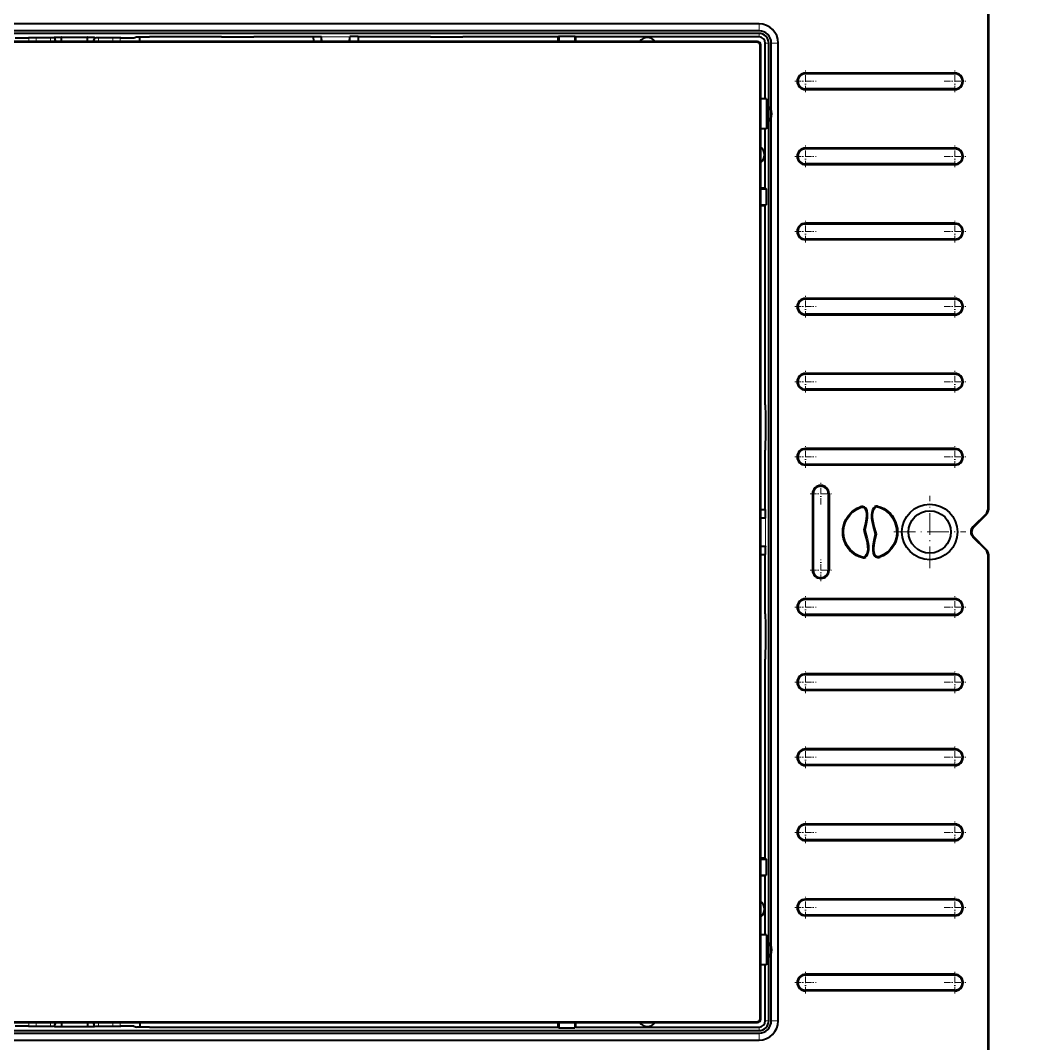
# Model space of a CAD drawing. Header units: inches. Extents: x 258415 to 640093, y 441672 to 945769.
# Drawn here: x 320966.4 to 321120.4, y 468679.1 to 468835.8 of the extents above; entities that cross this region are included whole.
import ezdxf

# ---------------------------------------------------------------- set-up
doc = ezdxf.new("R2010")
doc.units = ezdxf.units.IN
doc.header["$MEASUREMENT"] = 0
doc.linetypes.add('DASHDOT', pattern=[18.5, 12, -3, 0.5, -3])
doc.layers.add('A-DIMESNION-1', color=7, linetype='Continuous')
doc.layers.add('CQ Lighting', color=5, linetype='Continuous', lineweight=0)
doc.layers.add('CQ lighting plan', color=7, linetype='Continuous', lineweight=0)
doc.styles.get("Standard").update_dxf_attribs({"font": 'arial.ttf'})
doc.dimstyles.new('CQ Anno', dxfattribs={"dimscale": 40, "dimtxt": 2.2, "dimasz": 0.75, "dimexe": 1, "dimexo": 0.5, "dimgap": 0.5, "dimtad": 1, "dimrnd": 1, "dimdsep": 46, "dimtxsty": 'Standard', "dimblk": 'x-04-bw-gf-dim-50$0$DIM12', "dimcen": 0.0025, "dimdle": 0.5, "dimclrd": 8, "dimclre": 8, "dimclrt": 2, "dimazin": 2, "dimtfac": 1, "dimtix": 1, "dimtmove": 1, "dimatfit": 0, "dimfxl": 50, "dimtolj": 1, "dimtzin": 0, "dimlwd": -1, "dimarcsym": 1})

# ---------------------------------------------------------------- blocks, each defined once
blk = doc.blocks.new('T.HC0E0.HQ12 top')
at = {"layer": 'CQ Lighting', "color": 1, "lineweight": 35}
for p, q in [((441350.04, 519250.23), (441350.04, 519354.81)), ((441350.16, 519250.23), (441350.16, 519354.81)), ((441594.89, 519324.61), (441385.19, 519324.61)), ((441594.89, 519323.55), (441385.19, 519323.55)), ((441594.89, 519323.15), (441385.19, 519323.15)), ((441413.29, 519322.62), (441385.19, 519322.62)), ((441594.65, 519321.92), (441385.43, 519321.92)), ((441594.54, 519321.81), (441385.54, 519321.81)), ((441478.55, 519322.62), (441415.99, 519322.62)), ((441382.24, 519321.66), (441382.24, 519171.96)), ((441383.31, 519321.66), (441383.31, 519171.96)), ((441383.7, 519321.66), (441383.7, 519171.96)), ((441384.93, 519321.42), (441384.93, 519172.21)), ((441385.04, 519321.31), (441385.04, 519172.31)), ((441355.19, 519317.09), (441378.08, 519317.09)), ((441355.19, 519316.96), (441378.08, 519316.96)), ((441355.19, 519314.66), (441378.08, 519314.66)), ((441355.19, 519314.54), (441378.08, 519314.54)), ((441355.19, 519305.59), (441378.08, 519305.59)), ((441355.19, 519305.46), (441378.08, 519305.46)), ((441355.19, 519303.16), (441378.08, 519303.16)), ((441355.19, 519303.04), (441378.08, 519303.04)), ((441384.23, 519296.76), (441384.23, 519266.28)), ((441355.19, 519294.09), (441378.08, 519294.09)), ((441355.19, 519293.96), (441378.08, 519293.96)), ((441355.19, 519291.66), (441378.08, 519291.66)), ((441355.19, 519291.54), (441378.08, 519291.54)), ((441355.19, 519282.59), (441378.08, 519282.59)), ((441355.19, 519282.46), (441378.08, 519282.46)), ((441355.19, 519280.16), (441378.08, 519280.16)), ((441355.19, 519280.04), (441378.08, 519280.04)), ((441355.19, 519271.09), (441378.08, 519271.09)), ((441355.19, 519270.96), (441378.08, 519270.96)), ((441355.19, 519268.66), (441378.08, 519268.66)), ((441355.19, 519268.54), (441378.08, 519268.54)), ((441355.19, 519259.59), (441378.08, 519259.59)), ((441355.19, 519259.46), (441378.08, 519259.46)), ((441355.19, 519257.16), (441378.08, 519257.16)), ((441355.19, 519257.04), (441378.08, 519257.04)), ((441350.04, 519138.81), (441350.04, 519243.4)), ((441350.16, 519138.81), (441350.16, 519243.4)), ((441355.19, 519236.59), (441378.08, 519236.59)), ((441355.19, 519236.46), (441378.08, 519236.46)), ((441355.19, 519234.16), (441378.08, 519234.16)), ((441355.19, 519234.04), (441378.08, 519234.04)), ((441384.23, 519227.35), (441384.23, 519196.86)), ((441355.19, 519225.09), (441378.08, 519225.09)), ((441355.19, 519224.96), (441378.08, 519224.96)), ((441355.19, 519222.66), (441378.08, 519222.66)), ((441355.19, 519222.54), (441378.08, 519222.54)), ((441355.19, 519213.59), (441378.08, 519213.59)), ((441355.19, 519213.46), (441378.08, 519213.46)), ((441355.19, 519211.16), (441378.08, 519211.16)), ((441355.19, 519211.04), (441378.08, 519211.04)), ((441355.19, 519202.09), (441378.08, 519202.09)), ((441355.19, 519201.96), (441378.08, 519201.96)), ((441355.19, 519199.66), (441378.08, 519199.66)), ((441355.19, 519199.54), (441378.08, 519199.54)), ((441355.19, 519190.59), (441378.08, 519190.59)), ((441355.19, 519190.46), (441378.08, 519190.46)), ((441355.19, 519188.16), (441378.08, 519188.16)), ((441355.19, 519188.04), (441378.08, 519188.04)), ((441355.19, 519179.09), (441378.08, 519179.09)), ((441355.19, 519178.96), (441378.08, 519178.96)), ((441355.19, 519176.66), (441378.08, 519176.66)), ((441355.19, 519176.54), (441378.08, 519176.54)), ((441385.43, 519171.71), (441594.65, 519171.71)), ((441385.54, 519171.81), (441594.54, 519171.81)), ((441385.19, 519171.01), (441413.29, 519171.01)), ((441385.19, 519170.48), (441594.89, 519170.48)), ((441385.19, 519170.08), (441594.89, 519170.08)), ((441385.19, 519169.01), (441594.89, 519169.01))]:
    blk.add_line(p, q, dxfattribs=at)
at = {"layer": 'CQ Lighting', "color": 1, "lineweight": 13, "ltscale": 0.026749}
for p, q in [((441385.19, 519324.61), (441385.19, 519323.55)), ((441382.24, 519321.66), (441383.31, 519321.66)), ((441382.24, 519171.96), (441383.31, 519171.96)), ((441385.19, 519169.01), (441385.19, 519170.08))]:
    blk.add_line(p, q, dxfattribs=at)
at = {"layer": 'CQ Lighting', "color": 1, "lineweight": 13, "ltscale": 0.013243}
for p, q in [((441385.19, 519323.15), (441385.19, 519322.62)), ((441383.7, 519321.66), (441384.23, 519321.66)), ((441383.7, 519171.96), (441384.23, 519171.96)), ((441385.19, 519170.48), (441385.19, 519171.01))]:
    blk.add_line(p, q, dxfattribs=at)
at = {"layer": 'CQ Lighting', "color": 1, "lineweight": 13, "ltscale": 0.003856}
for p, q in [((441385.43, 519321.92), (441385.54, 519321.81)), ((441384.93, 519321.42), (441385.04, 519321.31)), ((441384.93, 519172.21), (441385.04, 519172.31)), ((441385.43, 519171.71), (441385.54, 519171.81))]:
    blk.add_line(p, q, dxfattribs=at)
at = {"layer": 'CQ Lighting', "color": 1, "lineweight": 35, "ltscale": 0.004443}
for p, q in [((441413.29, 519322.62), (441413.42, 519322.75)), ((441415.99, 519322.62), (441415.86, 519322.75)), ((441384.23, 519299.46), (441384.1, 519299.34)), ((441384.23, 519296.76), (441384.1, 519296.89)), ((441384.23, 519196.86), (441384.1, 519196.74)), ((441384.23, 519194.16), (441384.1, 519194.29)), ((441413.29, 519171.01), (441413.42, 519170.88)), ((441415.99, 519171.01), (441415.86, 519170.88))]:
    blk.add_line(p, q, dxfattribs=at)
at = {"layer": 'CQ Lighting', "color": 1, "lineweight": 35, "ltscale": 0.017497}
for p, q in [((441413.29, 519321.92), (441413.29, 519322.62)), ((441415.99, 519321.92), (441415.99, 519322.62))]:
    blk.add_line(p, q, dxfattribs=at)
at = {"layer": 'CQ Lighting', "color": 1, "lineweight": 35, "ltscale": 0.020639}
for p, q in [((441413.42, 519321.92), (441413.42, 519322.75)), ((441415.86, 519321.92), (441415.86, 519322.75))]:
    blk.add_line(p, q, dxfattribs=at)
at = {"layer": 'CQ Lighting', "color": 1, "lineweight": 35, "ltscale": 0.061217}
for p, q in [((441415.86, 519322.75), (441413.42, 519322.75)), ((441384.1, 519296.89), (441384.1, 519299.34)), ((441415.86, 519170.88), (441413.42, 519170.88))]:
    blk.add_line(p, q, dxfattribs=at)
at = {"layer": 'CQ Lighting', "color": 1, "lineweight": 35, "ltscale": 0.017352}
blk.add_line((441480.04, 519321.92), (441480.04, 519322.62), dxfattribs=at)
at = {"layer": 'CQ Lighting', "color": 1, "lineweight": 35, "ltscale": 0.010924}
for p, q in [((441480.97, 519322.5), (441480.55, 519322.61)), ((441480.97, 519171.13), (441480.55, 519171.02))]:
    blk.add_line(p, q, dxfattribs=at)
at = {"layer": 'CQ Lighting', "color": 1, "lineweight": 35, "ltscale": 0.095664}
for p, q in [((441486.8, 519322.48), (441482.97, 519322.48)), ((441497.11, 519322.48), (441493.28, 519322.48)), ((441482.97, 519171.15), (441486.8, 519171.15)), ((441493.28, 519171.15), (441497.11, 519171.15))]:
    blk.add_line(p, q, dxfattribs=at)
at = {"layer": 'CQ Lighting', "color": 1, "lineweight": 13, "ltscale": 0.014006}
for p, q in [((441483.05, 519321.92), (441483.05, 519322.48)), ((441484.16, 519321.92), (441484.16, 519322.48)), ((441486.37, 519322.48), (441486.37, 519321.92)), ((441493.71, 519321.92), (441493.71, 519322.48)), ((441495.92, 519322.48), (441495.92, 519321.92)), ((441497.03, 519322.48), (441497.03, 519321.92))]:
    blk.add_line(p, q, dxfattribs=at)
at = {"layer": 'CQ Lighting', "color": 1, "lineweight": 35, "ltscale": 0.004949}
for p, q in [((441486.99, 519322.53), (441486.8, 519322.48)), ((441493.09, 519322.53), (441493.28, 519322.48)), ((441486.99, 519171.1), (441486.8, 519171.15)), ((441493.09, 519171.1), (441493.28, 519171.15))]:
    blk.add_line(p, q, dxfattribs=at)
at = {"layer": 'CQ Lighting', "color": 1, "lineweight": 35, "ltscale": 0.02625}
for p, q in [((441488.04, 519322.53), (441486.99, 519322.53)), ((441493.09, 519322.53), (441492.04, 519322.53)), ((441486.99, 519171.1), (441488.04, 519171.1)), ((441492.04, 519171.1), (441493.09, 519171.1))]:
    blk.add_line(p, q, dxfattribs=at)
at = {"layer": 'CQ Lighting', "color": 1, "lineweight": 35, "ltscale": 0.007932}
for p, q in [((441487.04, 519322.53), (441487.04, 519322.21)), ((441493.04, 519322.53), (441493.04, 519322.21)), ((441487.04, 519171.1), (441487.04, 519171.41)), ((441493.04, 519171.1), (441493.04, 519171.41))]:
    blk.add_line(p, q, dxfattribs=at)
at = {"layer": 'CQ Lighting', "color": 1, "lineweight": 35, "ltscale": 0.001254}
for p, q in [((441487.99, 519322.59), (441488.04, 519322.58)), ((441492.04, 519322.58), (441492.09, 519322.59)), ((441487.99, 519171.04), (441488.04, 519171.05)), ((441492.04, 519171.05), (441492.09, 519171.04))]:
    blk.add_line(p, q, dxfattribs=at)
at = {"layer": 'CQ Lighting', "color": 1, "lineweight": 35, "ltscale": 0.016656}
for p, q in [((441488.04, 519321.92), (441488.04, 519322.59)), ((441492.04, 519321.92), (441492.04, 519322.59))]:
    blk.add_line(p, q, dxfattribs=at)
at = {"layer": 'CQ Lighting', "color": 1, "lineweight": 35, "ltscale": 0.21375}
for p, q in [((441384.23, 519321.66), (441384.23, 519313.11)), ((441384.23, 519180.51), (441384.23, 519171.96))]:
    blk.add_line(p, q, dxfattribs=at)
at = {"layer": 'CQ Lighting', "color": 1, "linetype": 'DASHDOT', "lineweight": 13, "ltscale": 0.08273}
for p, q in [((441355.19, 519317.47), (441355.19, 519314.16)), ((441378.08, 519317.47), (441378.08, 519314.16)), ((441355.19, 519305.97), (441355.19, 519302.66)), ((441378.08, 519305.97), (441378.08, 519302.66)), ((441355.19, 519179.47), (441355.19, 519176.16)), ((441378.08, 519179.47), (441378.08, 519176.16))]:
    blk.add_line(p, q, dxfattribs=at)
at = {"layer": 'CQ Lighting', "color": 1, "lineweight": 13, "ltscale": 0.003069}
for p, q in [((441355.19, 519317.09), (441355.19, 519316.96)), ((441378.08, 519317.09), (441378.08, 519316.96)), ((441355.19, 519314.54), (441355.19, 519314.66)), ((441378.08, 519314.54), (441378.08, 519314.66)), ((441355.19, 519305.59), (441355.19, 519305.46)), ((441378.08, 519305.59), (441378.08, 519305.46)), ((441355.19, 519303.04), (441355.19, 519303.16)), ((441378.08, 519303.04), (441378.08, 519303.16)), ((441377, 519252.66), (441376.88, 519252.66)), ((441377, 519240.96), (441376.88, 519240.96)), ((441355.19, 519179.09), (441355.19, 519178.96)), ((441378.08, 519179.09), (441378.08, 519178.96)), ((441355.19, 519176.54), (441355.19, 519176.66)), ((441378.08, 519176.54), (441378.08, 519176.66))]:
    blk.add_line(p, q, dxfattribs=at)
at = {"layer": 'CQ Lighting', "color": 1, "linetype": 'DASHDOT', "lineweight": 13, "ltscale": 0.082731}
for p, q in [((441356.84, 519315.81), (441353.53, 519315.81)), ((441379.73, 519315.81), (441376.42, 519315.81)), ((441356.84, 519304.31), (441353.53, 519304.31)), ((441379.73, 519304.31), (441376.42, 519304.31)), ((441356.84, 519292.81), (441353.53, 519292.81)), ((441379.73, 519292.81), (441376.42, 519292.81)), ((441356.84, 519281.31), (441353.53, 519281.31)), ((441379.73, 519281.31), (441376.42, 519281.31)), ((441356.84, 519269.81), (441353.53, 519269.81)), ((441379.73, 519269.81), (441376.42, 519269.81)), ((441356.84, 519258.31), (441353.53, 519258.31)), ((441379.73, 519258.31), (441376.42, 519258.31)), ((441375.73, 519254.32), (441375.73, 519251.01)), ((441377.38, 519252.66), (441374.07, 519252.66)), ((441375.73, 519242.62), (441375.73, 519239.31)), ((441377.38, 519240.96), (441374.07, 519240.96)), ((441356.84, 519235.31), (441353.53, 519235.31)), ((441379.73, 519235.31), (441376.42, 519235.31)), ((441356.84, 519223.81), (441353.53, 519223.81)), ((441379.73, 519223.81), (441376.42, 519223.81)), ((441356.84, 519212.31), (441353.53, 519212.31)), ((441379.73, 519212.31), (441376.42, 519212.31)), ((441356.84, 519200.81), (441353.53, 519200.81)), ((441379.73, 519200.81), (441376.42, 519200.81)), ((441356.84, 519189.31), (441353.53, 519189.31)), ((441379.73, 519189.31), (441376.42, 519189.31)), ((441356.84, 519177.81), (441353.53, 519177.81)), ((441379.73, 519177.81), (441376.42, 519177.81))]:
    blk.add_line(p, q, dxfattribs=at)
at = {"layer": 'CQ Lighting', "color": 1, "lineweight": 35, "ltscale": 0.007039}
for p, q in [((441384.04, 519312.83), (441384.04, 519313.11)), ((441384.04, 519184.83), (441384.04, 519185.11))]:
    blk.add_line(p, q, dxfattribs=at)
at = {"layer": 'CQ Lighting', "color": 1, "lineweight": 35, "ltscale": 0.022273}
for p, q in [((441384.04, 519313.11), (441384.93, 519313.11)), ((441384.04, 519308.51), (441384.93, 519308.51)), ((441384.04, 519185.11), (441384.93, 519185.11)), ((441384.04, 519180.51), (441384.93, 519180.51))]:
    blk.add_line(p, q, dxfattribs=at)
at = {"layer": 'CQ Lighting', "color": 1, "lineweight": 35, "ltscale": 0.107961}
for p, q in [((441384.04, 519308.51), (441384.04, 519312.83)), ((441384.04, 519180.51), (441384.04, 519184.83))]:
    blk.add_line(p, q, dxfattribs=at)
at = {"layer": 'CQ Lighting', "color": 1, "lineweight": 35, "ltscale": 0.226248}
blk.add_line((441384.23, 519308.51), (441384.23, 519299.46), dxfattribs=at)
at = {"layer": 'CQ Lighting', "color": 1, "lineweight": 35, "ltscale": 0.020638}
for p, q in [((441384.93, 519299.34), (441384.1, 519299.34)), ((441384.93, 519296.89), (441384.1, 519296.89)), ((441384.93, 519196.74), (441384.1, 519196.74)), ((441384.93, 519194.29), (441384.1, 519194.29)), ((441413.42, 519170.88), (441413.42, 519171.71)), ((441415.86, 519170.88), (441415.86, 519171.71))]:
    blk.add_line(p, q, dxfattribs=at)
at = {"layer": 'CQ Lighting', "color": 1, "lineweight": 35, "ltscale": 0.017496}
for p, q in [((441384.23, 519299.46), (441384.93, 519299.46)), ((441384.23, 519296.76), (441384.93, 519296.76)), ((441384.23, 519196.86), (441384.93, 519196.86)), ((441384.23, 519194.16), (441384.93, 519194.16)), ((441413.29, 519171.01), (441413.29, 519171.71)), ((441415.99, 519171.01), (441415.99, 519171.71))]:
    blk.add_line(p, q, dxfattribs=at)
at = {"layer": 'CQ Lighting', "color": 1, "linetype": 'DASHDOT', "lineweight": 13, "ltscale": 0.082732}
for p, q in [((441355.19, 519294.47), (441355.19, 519291.16)), ((441378.08, 519294.47), (441378.08, 519291.16)), ((441355.19, 519282.97), (441355.19, 519279.66)), ((441378.08, 519282.97), (441378.08, 519279.66)), ((441355.19, 519271.47), (441355.19, 519268.16)), ((441378.08, 519271.47), (441378.08, 519268.16)), ((441355.19, 519259.97), (441355.19, 519256.66)), ((441378.08, 519259.97), (441378.08, 519256.66)), ((441355.19, 519236.97), (441355.19, 519233.66)), ((441378.08, 519236.97), (441378.08, 519233.66)), ((441355.19, 519225.47), (441355.19, 519222.16)), ((441378.08, 519225.47), (441378.08, 519222.16)), ((441355.19, 519213.97), (441355.19, 519210.66)), ((441378.08, 519213.97), (441378.08, 519210.66)), ((441355.19, 519202.47), (441355.19, 519199.16)), ((441378.08, 519202.47), (441378.08, 519199.16)), ((441355.19, 519190.97), (441355.19, 519187.66)), ((441378.08, 519190.97), (441378.08, 519187.66))]:
    blk.add_line(p, q, dxfattribs=at)
at = {"layer": 'CQ Lighting', "color": 1, "lineweight": 13, "ltscale": 0.00307}
for p, q in [((441355.19, 519294.09), (441355.19, 519293.96)), ((441378.08, 519294.09), (441378.08, 519293.96)), ((441355.19, 519291.54), (441355.19, 519291.66)), ((441378.08, 519291.54), (441378.08, 519291.66)), ((441355.19, 519282.59), (441355.19, 519282.46)), ((441378.08, 519282.59), (441378.08, 519282.46)), ((441355.19, 519280.04), (441355.19, 519280.16)), ((441378.08, 519280.04), (441378.08, 519280.16)), ((441355.19, 519271.09), (441355.19, 519270.96)), ((441378.08, 519271.09), (441378.08, 519270.96)), ((441355.19, 519268.54), (441355.19, 519268.66)), ((441378.08, 519268.54), (441378.08, 519268.66)), ((441355.19, 519259.59), (441355.19, 519259.46)), ((441378.08, 519259.59), (441378.08, 519259.46)), ((441355.19, 519257.04), (441355.19, 519257.16)), ((441378.08, 519257.04), (441378.08, 519257.16)), ((441374.45, 519252.66), (441374.58, 519252.66)), ((441350.16, 519250.23), (441350.04, 519250.23)), ((441366.66, 519250.67), (441366.7, 519250.56)), ((441367.69, 519250.05), (441367.57, 519250.03)), ((441367.72, 519249.82), (441367.6, 519249.81)), ((441368.51, 519250.06), (441368.63, 519250.02)), ((441368.85, 519250.64), (441368.93, 519250.55)), ((441369.31, 519250.77), (441369.29, 519250.65)), ((441350.42, 519249.61), (441350.33, 519249.52)), ((441352.42, 519247.61), (441352.33, 519247.52)), ((441363.96, 519246.82), (441364.09, 519246.82)), ((441372.37, 519246.81), (441372.25, 519246.81)), ((441352.42, 519246.02), (441352.33, 519246.11)), ((441350.42, 519244.02), (441350.33, 519244.11)), ((441367.82, 519243.57), (441367.71, 519243.61)), ((441368.62, 519243.81), (441368.74, 519243.82)), ((441368.64, 519243.58), (441368.76, 519243.6)), ((441350.16, 519243.4), (441350.04, 519243.4)), ((441367.02, 519242.86), (441367.05, 519242.98)), ((441367.49, 519242.99), (441367.4, 519243.08)), ((441369.68, 519242.96), (441369.63, 519243.07)), ((441374.45, 519240.96), (441374.58, 519240.96)), ((441355.19, 519236.59), (441355.19, 519236.46)), ((441378.08, 519236.59), (441378.08, 519236.46)), ((441355.19, 519234.04), (441355.19, 519234.16)), ((441378.08, 519234.04), (441378.08, 519234.16)), ((441355.19, 519225.09), (441355.19, 519224.96)), ((441378.08, 519225.09), (441378.08, 519224.96)), ((441355.19, 519222.54), (441355.19, 519222.66)), ((441378.08, 519222.54), (441378.08, 519222.66)), ((441355.19, 519213.59), (441355.19, 519213.46)), ((441378.08, 519213.59), (441378.08, 519213.46)), ((441355.19, 519211.04), (441355.19, 519211.16)), ((441378.08, 519211.04), (441378.08, 519211.16)), ((441355.19, 519202.09), (441355.19, 519201.96)), ((441378.08, 519202.09), (441378.08, 519201.96)), ((441355.19, 519199.54), (441355.19, 519199.66)), ((441378.08, 519199.54), (441378.08, 519199.66)), ((441355.19, 519190.59), (441355.19, 519190.46)), ((441378.08, 519190.59), (441378.08, 519190.46)), ((441355.19, 519188.04), (441355.19, 519188.16)), ((441378.08, 519188.04), (441378.08, 519188.16))]:
    blk.add_line(p, q, dxfattribs=at)
at = {"layer": 'CQ Lighting', "color": 1, "lineweight": 35, "ltscale": 0.000476}
for p, q in [((441384.22, 519264.31), (441384.22, 519264.29)), ((441384.22, 519261.32), (441384.22, 519261.34)), ((441384.22, 519232.31), (441384.22, 519232.29)), ((441384.22, 519229.32), (441384.22, 519229.34)), ((441432.56, 519170.99), (441432.54, 519170.99)), ((441435.52, 519170.99), (441435.54, 519170.99)), ((441464.56, 519170.99), (441464.54, 519170.99)), ((441467.52, 519170.99), (441467.54, 519170.99))]:
    blk.add_line(p, q, dxfattribs=at)
at = {"layer": 'CQ Lighting', "color": 1, "lineweight": 35, "ltscale": 0.227061}
for p, q in [((441384.23, 519259.35), (441384.23, 519250.27)), ((441384.23, 519243.36), (441384.23, 519234.28))]:
    blk.add_line(p, q, dxfattribs=at)
at = {"layer": 'CQ Lighting', "color": 1, "linetype": 'DASHDOT', "lineweight": 13, "ltscale": 0.27625}
for p, q in [((441359.04, 519252.34), (441359.04, 519241.29)), ((441364.56, 519246.81), (441353.51, 519246.81))]:
    blk.add_line(p, q, dxfattribs=at)
at = {"layer": 'CQ Lighting', "color": 1, "lineweight": 35, "ltscale": 0.2925}
for p, q in [((441374.45, 519240.96), (441374.45, 519252.66)), ((441374.58, 519240.96), (441374.58, 519252.66)), ((441376.88, 519240.96), (441376.88, 519252.66)), ((441377, 519240.96), (441377, 519252.66))]:
    blk.add_line(p, q, dxfattribs=at)
at = {"layer": 'CQ Lighting', "color": 1, "lineweight": 35, "ltscale": 0.031544}
for p, q in [((441384.2, 519250.27), (441384.2, 519249.01)), ((441384.2, 519244.62), (441384.2, 519243.36))]:
    blk.add_line(p, q, dxfattribs=at)
at = {"layer": 'CQ Lighting', "color": 1, "lineweight": 35, "ltscale": 0.018345}
for p, q in [((441384.93, 519250.24), (441384.2, 519250.27)), ((441384.93, 519243.39), (441384.2, 519243.36))]:
    blk.add_line(p, q, dxfattribs=at)
at = {"layer": 'CQ Lighting', "color": 1, "lineweight": 35, "ltscale": 0.070711}
for p, q in [((441350.33, 519249.52), (441352.33, 519247.52)), ((441350.42, 519249.61), (441352.42, 519247.61)), ((441350.33, 519244.11), (441352.33, 519246.11)), ((441350.42, 519244.02), (441352.42, 519246.02))]:
    blk.add_line(p, q, dxfattribs=at)
at = {"layer": 'CQ Lighting', "color": 1, "lineweight": 35, "ltscale": 0.001102}
for p, q in [((441384.22, 519248.97), (441384.2, 519249.01)), ((441384.22, 519244.66), (441384.2, 519244.62))]:
    blk.add_line(p, q, dxfattribs=at)
at = {"layer": 'CQ Lighting', "color": 1, "lineweight": 35, "ltscale": 0.018337}
for p, q in [((441384.93, 519248.99), (441384.2, 519249.01)), ((441384.93, 519244.64), (441384.2, 519244.62))]:
    blk.add_line(p, q, dxfattribs=at)
at = {"layer": 'CQ Lighting', "color": 1, "lineweight": 13, "ltscale": 0.107585}
for p, q in [((441384.22, 519248.97), (441384.22, 519244.66)), ((441452.19, 519170.99), (441447.89, 519170.99))]:
    blk.add_line(p, q, dxfattribs=at)
at = {"layer": 'CQ Lighting', "color": 1, "lineweight": 35, "ltscale": 0.003193}
for p, q in [((441367.21, 519247.12), (441367.34, 519247.12)), ((441369.13, 519246.51), (441369, 519246.51))]:
    blk.add_line(p, q, dxfattribs=at)
at = {"layer": 'CQ Lighting', "color": 1, "lineweight": 35, "ltscale": 0.061216}
blk.add_line((441384.1, 519194.29), (441384.1, 519196.74), dxfattribs=at)
at = {"layer": 'CQ Lighting', "color": 1, "lineweight": 35, "ltscale": 0.22625}
blk.add_line((441384.23, 519194.16), (441384.23, 519185.11), dxfattribs=at)
at = {"layer": 'CQ Lighting', "color": 1, "lineweight": 35, "ltscale": 0.01833}
for p, q in [((441446.59, 519170.97), (441446.61, 519171.71)), ((441453.49, 519170.97), (441453.46, 519171.71))]:
    blk.add_line(p, q, dxfattribs=at)
at = {"layer": 'CQ Lighting', "color": 1, "lineweight": 35, "ltscale": 0.018322}
for p, q in [((441447.86, 519171.71), (441447.85, 519170.97)), ((441452.22, 519171.71), (441452.23, 519170.97))]:
    blk.add_line(p, q, dxfattribs=at)
at = {"layer": 'CQ Lighting', "color": 1, "lineweight": 35, "ltscale": 0.017349}
blk.add_line((441480.04, 519171.71), (441480.04, 519171.01), dxfattribs=at)
at = {"layer": 'CQ Lighting', "color": 1, "lineweight": 13, "ltscale": 0.014005}
for p, q in [((441483.05, 519171.71), (441483.05, 519171.15)), ((441484.16, 519171.71), (441484.16, 519171.15)), ((441486.37, 519171.15), (441486.37, 519171.71)), ((441493.71, 519171.71), (441493.71, 519171.15)), ((441495.92, 519171.15), (441495.92, 519171.71)), ((441497.03, 519171.15), (441497.03, 519171.71))]:
    blk.add_line(p, q, dxfattribs=at)
at = {"layer": 'CQ Lighting', "color": 1, "lineweight": 35, "ltscale": 0.016655}
for p, q in [((441488.04, 519171.71), (441488.04, 519171.04)), ((441492.04, 519171.71), (441492.04, 519171.04))]:
    blk.add_line(p, q, dxfattribs=at)
at = {"layer": 'CQ Lighting', "color": 1, "lineweight": 35, "ltscale": 0.364604}
blk.add_line((441415.99, 519171.01), (441430.57, 519171.01), dxfattribs=at)
at = {"layer": 'CQ Lighting', "color": 1, "lineweight": 35, "ltscale": 0.227122}
for p, q in [((441437.51, 519171.01), (441446.59, 519171.01)), ((441453.49, 519171.01), (441462.57, 519171.01))]:
    blk.add_line(p, q, dxfattribs=at)
at = {"layer": 'CQ Lighting', "color": 1, "lineweight": 35, "ltscale": 0.031513}
for p, q in [((441446.59, 519170.97), (441447.85, 519170.97)), ((441453.49, 519170.97), (441452.23, 519170.97))]:
    blk.add_line(p, q, dxfattribs=at)
at = {"layer": 'CQ Lighting', "color": 1, "lineweight": 35, "ltscale": 0.001068}
for p, q in [((441447.89, 519170.99), (441447.85, 519170.97)), ((441452.19, 519170.99), (441452.23, 519170.97))]:
    blk.add_line(p, q, dxfattribs=at)
at = {"layer": 'CQ Lighting', "color": 1, "lineweight": 35, "ltscale": 0.226101}
blk.add_line((441469.51, 519171.01), (441478.55, 519171.01), dxfattribs=at)
at = {"layer": 'CQ Lighting', "color": 1, "lineweight": 35}
for points in [[(441478.55, 519322.62), (441480.16, 519322.62), (441480.52, 519322.61), (441480.54, 519322.61), (441480.55, 519322.61)], [(441480.97, 519322.5), (441480.98, 519322.5), (441481.22, 519322.49), (441482.97, 519322.48)], [(441487.99, 519322.59), (441487.99, 519322.59), (441488.01, 519322.59), (441488.2, 519322.59), (441491.42, 519322.6), (441492.07, 519322.59), (441492.09, 519322.59), (441492.09, 519322.59)], [(441497.11, 519322.48), (441498.72, 519322.49), (441499.08, 519322.5), (441499.1, 519322.5), (441499.11, 519322.5)], [(441384.22, 519264.31), (441384.23, 519265.39), (441384.23, 519266.28)], [(441384.22, 519261.34), (441384.2, 519262.35), (441384.21, 519264.27), (441384.22, 519264.29)], [(441384.23, 519259.35), (441384.22, 519260.96), (441384.22, 519261.32)], [(441363.96, 519246.82), (441363.99, 519247.29), (441364.07, 519247.77), (441364.22, 519248.25), (441364.42, 519248.72), (441364.83, 519249.35), (441365.35, 519249.91), (441365.75, 519250.22), (441366.19, 519250.47), (441366.66, 519250.67)], [(441364.09, 519246.82), (441364.15, 519247.54), (441364.34, 519248.22), (441364.64, 519248.85), (441365.03, 519249.41), (441365.52, 519249.89), (441366.08, 519250.27), (441366.7, 519250.56)], [(441367.6, 519249.81), (441367.6, 519249.33), (441367.56, 519248.83), (441367.46, 519248.19), (441367.21, 519247.12)], [(441367.72, 519249.82), (441367.73, 519249.53), (441367.69, 519248.91), (441367.56, 519248.05), (441367.34, 519247.12)], [(441369, 519246.51), (441368.62, 519247.85), (441368.48, 519248.57), (441368.43, 519248.95), (441368.42, 519249.52), (441368.51, 519250.06)], [(441368.51, 519250.06), (441368.6, 519250.28), (441368.72, 519250.49), (441368.85, 519250.64)], [(441369.13, 519246.51), (441368.81, 519247.64), (441368.67, 519248.19), (441368.55, 519248.98), (441368.54, 519249.53), (441368.63, 519250.02)], [(441368.63, 519250.02), (441368.76, 519250.32), (441368.93, 519250.55)], [(441369.29, 519250.65), (441369.64, 519250.56), (441369.98, 519250.43), (441370.32, 519250.25), (441370.64, 519250.03), (441371.19, 519249.53), (441371.63, 519248.94), (441371.97, 519248.27), (441372.18, 519247.55), (441372.25, 519246.81)], [(441369.31, 519250.77), (441369.83, 519250.62), (441370.32, 519250.39), (441370.66, 519250.17), (441370.97, 519249.92), (441371.26, 519249.63), (441371.52, 519249.32), (441371.82, 519248.87), (441372.05, 519248.38), (441372.23, 519247.87), (441372.33, 519247.34), (441372.37, 519246.81)], [(441384.93, 519248.94), (441384.24, 519248.96), (441384.22, 519248.96), (441384.22, 519248.97)], [(441367.02, 519242.86), (441366.51, 519243.01), (441366.02, 519243.24), (441365.68, 519243.46), (441365.37, 519243.71), (441365.07, 519243.99), (441364.81, 519244.31), (441364.52, 519244.76), (441364.28, 519245.25), (441364.11, 519245.76), (441364, 519246.29), (441363.96, 519246.82)], [(441367.05, 519242.98), (441366.69, 519243.07), (441366.35, 519243.2), (441366.01, 519243.38), (441365.69, 519243.6), (441365.15, 519244.1), (441364.7, 519244.69), (441364.37, 519245.36), (441364.16, 519246.08), (441364.09, 519246.82)], [(441367.21, 519247.12), (441367.53, 519245.99), (441367.66, 519245.44), (441367.79, 519244.65), (441367.79, 519244.1), (441367.71, 519243.61)], [(441367.34, 519247.12), (441367.71, 519245.78), (441367.86, 519245.06), (441367.91, 519244.68), (441367.92, 519244.11), (441367.82, 519243.57)], [(441372.25, 519246.81), (441372.18, 519246.09), (441372, 519245.41), (441371.7, 519244.78), (441371.3, 519244.22), (441370.82, 519243.74), (441370.26, 519243.36), (441369.63, 519243.07)], [(441372.37, 519246.81), (441372.34, 519246.34), (441372.26, 519245.86), (441372.12, 519245.38), (441371.91, 519244.91), (441371.5, 519244.28), (441370.98, 519243.72), (441370.58, 519243.41), (441370.14, 519243.16), (441369.68, 519242.96)], [(441368.62, 519243.81), (441368.61, 519244.1), (441368.64, 519244.72), (441368.77, 519245.58), (441369, 519246.51)], [(441368.74, 519243.82), (441368.73, 519244.3), (441368.77, 519244.8), (441368.87, 519245.44), (441369.13, 519246.51)], [(441367.71, 519243.61), (441367.58, 519243.31), (441367.4, 519243.08)], [(441367.82, 519243.57), (441367.74, 519243.35), (441367.62, 519243.14), (441367.49, 519242.99)], [(441384.93, 519244.69), (441384.24, 519244.67), (441384.22, 519244.66), (441384.22, 519244.66)], [(441384.22, 519232.31), (441384.23, 519233.39), (441384.23, 519234.28)], [(441384.22, 519229.34), (441384.2, 519230.35), (441384.21, 519232.27), (441384.22, 519232.29)], [(441384.23, 519227.35), (441384.22, 519228.96), (441384.22, 519229.32)], [(441447.91, 519171.71), (441447.89, 519171.02), (441447.89, 519171), (441447.89, 519170.99)], [(441452.16, 519171.71), (441452.19, 519171.02), (441452.19, 519171), (441452.19, 519170.99)], [(441432.54, 519170.99), (441431.12, 519171.01), (441430.57, 519171.01)], [(441435.52, 519170.99), (441434.43, 519170.98), (441432.89, 519170.98), (441432.56, 519170.99)], [(441435.54, 519170.99), (441436.96, 519171.01), (441437.51, 519171.01)], [(441464.54, 519170.99), (441463.12, 519171.01), (441462.57, 519171.01)], [(441467.52, 519170.99), (441466.43, 519170.98), (441464.89, 519170.98), (441464.56, 519170.99)], [(441467.54, 519170.99), (441468.96, 519171.01), (441469.51, 519171.01)], [(441480.55, 519171.02), (441480.54, 519171.02), (441480.3, 519171.02), (441478.55, 519171.01)], [(441482.97, 519171.15), (441481.36, 519171.14), (441481, 519171.13), (441480.98, 519171.13), (441480.97, 519171.13)], [(441492.09, 519171.04), (441492.09, 519171.04), (441492.09, 519171.04), (441492.06, 519171.04), (441491.42, 519171.03), (441488.91, 519171.03), (441488, 519171.04), (441487.99, 519171.04), (441487.99, 519171.04)], [(441499.11, 519171.13), (441499.1, 519171.13), (441498.86, 519171.14), (441497.11, 519171.15)]]:
    blk.add_lwpolyline(points, dxfattribs=at)
for radius in [4.25, 3.25]:
    blk.add_circle((441359.04, 519246.81), radius, dxfattribs=at)
for centre, radius, start, end in [((441385.19, 519321.66), 2.95, 90, 180), ((441385.19, 519321.66), 1.88, 90, 180), ((441385.19, 519321.66), 1.49, 90, 180), ((441385.19, 519321.66), 0.959, 90, 180), ((441385.43, 519321.42), 0.5, 89.9998, 180.0003), ((441385.54, 519321.31), 0.5, 89.9998, 180.0003), ((441402.29, 519321.05), 1.47, 36.651, 143.349), ((441487.54, 519322.21), 0.5, 180, 215.5844), ((441492.54, 519322.21), 0.5, 324.4155, 0), ((441355.19, 519315.81), 1.27, 90, 270), ((441378.08, 519315.81), 1.27, 270, 90), ((441355.19, 519315.81), 1.15, 90, 270), ((441378.08, 519315.81), 1.15, 270, 90), ((441384.74, 519310.81), 1.5, 117.8182, 242.1818), ((441355.19, 519304.31), 1.27, 90, 270), ((441355.19, 519304.31), 1.15, 90, 270), ((441378.08, 519304.31), 1.27, 270, 90), ((441378.08, 519304.31), 1.15, 270, 90), ((441385.81, 519304.56), 1.47, 126.651, 233.349), ((441355.19, 519292.81), 1.27, 90, 270), ((441355.19, 519292.81), 1.15, 90, 270), ((441378.08, 519292.81), 1.27, 270, 90), ((441378.08, 519292.81), 1.15, 270, 90), ((441355.19, 519281.31), 1.27, 90, 270), ((441355.19, 519281.31), 1.15, 90, 270), ((441378.08, 519281.31), 1.27, 270, 90), ((441378.08, 519281.31), 1.15, 270, 90), ((441355.19, 519269.81), 1.27, 90, 270), ((441355.19, 519269.81), 1.15, 90, 270), ((441378.08, 519269.81), 1.27, 270, 90), ((441378.08, 519269.81), 1.15, 270, 90), ((441355.19, 519258.31), 1.27, 90, 270), ((441355.19, 519258.31), 1.15, 90, 270), ((441378.08, 519258.31), 1.27, 270, 90), ((441378.08, 519258.31), 1.15, 270, 90), ((441375.73, 519252.66), 1.27, 0, 180), ((441375.73, 519252.66), 1.15, 0, 180), ((441351.04, 519250.23), 1, 180, 225), ((441351.04, 519250.23), 0.877, 180, 225), ((441366.92, 519249.93), 0.786, 9.0209, 109.2736), ((441366.92, 519249.93), 0.663, 9.0209, 109.2736), ((441365.32, 519249.69), 2.28, 3.2376, 8.7854), ((441365.29, 519249.68), 2.43, 3.3905, 8.8717), ((441369.2, 519250.27), 0.519, 78.0869, 133.4794), ((441369.2, 519250.27), 0.396, 78.0869, 133.4794), ((441351.63, 519246.81), 1, 315, 45), ((441351.63, 519246.81), 1.12, 315, 45), ((441351.04, 519243.4), 1, 135, 180), ((441351.04, 519243.4), 0.877, 135, 180), ((441371.04, 519243.95), 2.43, 183.3905, 188.8717), ((441369.42, 519243.7), 0.786, 189.0209, 289.2736), ((441371.01, 519243.94), 2.28, 183.2376, 188.7854), ((441369.42, 519243.7), 0.663, 189.0209, 289.2736), ((441367.13, 519243.36), 0.519, 258.0869, 313.4794), ((441367.13, 519243.36), 0.396, 258.0869, 313.4794), ((441375.73, 519240.96), 1.27, 180, 0), ((441375.73, 519240.96), 1.15, 180, 0), ((441355.19, 519235.31), 1.27, 90, 270), ((441355.19, 519235.31), 1.15, 90, 270), ((441378.08, 519235.31), 1.27, 270, 90), ((441378.08, 519235.31), 1.15, 270, 90), ((441355.19, 519223.81), 1.27, 90, 270), ((441355.19, 519223.81), 1.15, 90, 270), ((441378.08, 519223.81), 1.27, 270, 90), ((441378.08, 519223.81), 1.15, 270, 90), ((441355.19, 519212.31), 1.27, 90, 270), ((441355.19, 519212.31), 1.15, 90, 270), ((441378.08, 519212.31), 1.27, 270, 90), ((441378.08, 519212.31), 1.15, 270, 90), ((441355.19, 519200.81), 1.27, 90, 270), ((441355.19, 519200.81), 1.15, 90, 270), ((441378.08, 519200.81), 1.27, 270, 90), ((441378.08, 519200.81), 1.15, 270, 90), ((441355.19, 519189.31), 1.27, 90, 270), ((441355.19, 519189.31), 1.15, 90, 270), ((441378.08, 519189.31), 1.27, 270, 90), ((441378.08, 519189.31), 1.15, 270, 90), ((441385.81, 519189.06), 1.47, 126.651, 233.349), ((441384.74, 519182.81), 1.5, 117.8182, 242.1818), ((441355.19, 519177.81), 1.27, 90, 270), ((441355.19, 519177.81), 1.15, 90, 270), ((441378.08, 519177.81), 1.27, 270, 90), ((441378.08, 519177.81), 1.15, 270, 90), ((441385.19, 519171.96), 2.95, 180, 270), ((441385.19, 519171.96), 1.88, 180, 270), ((441385.19, 519171.96), 1.49, 180, 270), ((441385.19, 519171.96), 0.959, 180, 270), ((441385.43, 519172.21), 0.5, 179.9997, 270.0002), ((441385.54, 519172.31), 0.5, 179.9997, 270.0002), ((441402.29, 519172.58), 1.47, 216.651, 323.349), ((441487.54, 519171.41), 0.5, 144.4254, 180), ((441492.54, 519171.41), 0.5, 0, 35.5746)]:
    blk.add_arc(centre, radius, start, end, dxfattribs=at)
blk = doc.blocks.new('x-04-bw-gf-dim-50$0$DIM12')
blk.add_line((0, -1), (0, 1))
at = {"color": 8}
blk.add_line((-1, 0), (1, 0), dxfattribs=at)
blk.add_circle((0, 0), 0.5)
blk = doc.blocks.new('*D274')
at = {"layer": 'A-DIMESNION-1', "color": 8, "lineweight": -2, "ltscale": 0.05, "transparency": 16777216}
for p, q in [((321078.22, 470337.81), (321402.35, 470337.81)), ((321125.73, 468757.44), (321402.35, 468757.44))]:
    blk.add_line(p, q, dxfattribs=at)
at = {"layer": 'A-DIMESNION-1', "color": 8, "ltscale": 0.05, "transparency": 16777216}
blk.add_line((321362.35, 468777.44), (321362.35, 470317.81), dxfattribs=at)
at = {"layer": 'Defpoints', "color": 0, "linetype": 'Continuous', "ltscale": 0.05, "transparency": 16777216}
for p in [(321058.22, 470337.81), (321362.35, 470337.81), (321105.73, 468757.44)]:
    blk.add_point(p, dxfattribs=at)
at = {"layer": 'A-DIMESNION-1', "color": 8, "linetype": 'Continuous', "ltscale": 0.05, "transparency": 16777216, "xscale": 20, "yscale": 20, "zscale": 20}
for p, rotation in [((321362.35, 470337.81), 90), ((321362.35, 468757.44), 270)]:
    blk.add_blockref('x-04-bw-gf-dim-50$0$DIM12', p, dxfattribs=dict(at, rotation=rotation))
at = {"layer": 'A-DIMESNION-1', "color": 2, "linetype": 'Continuous', "ltscale": 0.05, "transparency": 16777216, "insert": (321333.89, 469547.63), "char_height": 44, "attachment_point": 5, "rotation": 90}
blk.add_mtext('\\A1;1580', dxfattribs=at)
blk = doc.blocks.new('*D275')
at = {"layer": 'A-DIMESNION-1', "color": 8, "lineweight": -2, "ltscale": 0.05, "transparency": 16777216}
for p, q in [((321125.73, 468757.44), (321402.35, 468757.44)), ((320994.77, 467844.1), (321402.35, 467844.1))]:
    blk.add_line(p, q, dxfattribs=at)
at = {"layer": 'A-DIMESNION-1', "color": 8, "ltscale": 0.05, "transparency": 16777216}
blk.add_line((321362.35, 468737.44), (321362.35, 467864.1), dxfattribs=at)
at = {"layer": 'Defpoints', "color": 0, "linetype": 'Continuous', "ltscale": 0.05, "transparency": 16777216}
for p in [(321105.73, 468757.44), (320974.77, 467844.1, 0), (321362.35, 467844.1)]:
    blk.add_point(p, dxfattribs=at)
at = {"layer": 'A-DIMESNION-1', "color": 8, "linetype": 'Continuous', "ltscale": 0.05, "transparency": 16777216, "xscale": 20, "yscale": 20, "zscale": 20}
for p, rotation in [((321362.35, 468757.44), 90), ((321362.35, 467844.1), 270)]:
    blk.add_blockref('x-04-bw-gf-dim-50$0$DIM12', p, dxfattribs=dict(at, rotation=rotation))
at = {"layer": 'A-DIMESNION-1', "color": 2, "linetype": 'Continuous', "ltscale": 0.05, "transparency": 16777216, "insert": (321333.87, 468300.77), "char_height": 44, "attachment_point": 5, "rotation": 90}
blk.add_mtext('\\A1;913', dxfattribs=at)

msp = doc.modelspace()

# ---------------------------------------------------------------- block references
at = {"layer": 'CQ lighting plan', "rotation": 180}
msp.add_blockref('T.HC0E0.HQ12 top', (762464.77, 988004.258, 0), dxfattribs=at)

# ---------------------------------------------------------------- dimensions: what is measured, and where the dimension line sits
at = {"layer": 'A-DIMESNION-1', "color": 64, "linetype": 'Continuous', "ltscale": 0.05}
for base, p1, p2, angle, picture, middle in [((321362.3528, 470337.8084), (321105.7305, 468757.4432), (321058.2203, 470337.8084), 270, '*D274', (321333.8876, 469547.6258)), ((321362.353, 467844.102), (321105.73, 468757.443), (320974.766, 467844.102, 0), 90, '*D275', (321333.873, 468300.773))]:
    dim = msp.add_linear_dim(base=base, p1=p1, p2=p2, angle=angle, dimstyle='CQ Anno', override={"dimscale": 0, "dimasz": 1, "dimexe": 2, "dimexo": 1, "dimgap": 0.3, "dimcen": 0.005}, dxfattribs=at)
    dim.commit()
    dim.dimension.update_dxf_attribs({"geometry": picture, "text_midpoint": middle})

doc.saveas('drawing.dxf')
